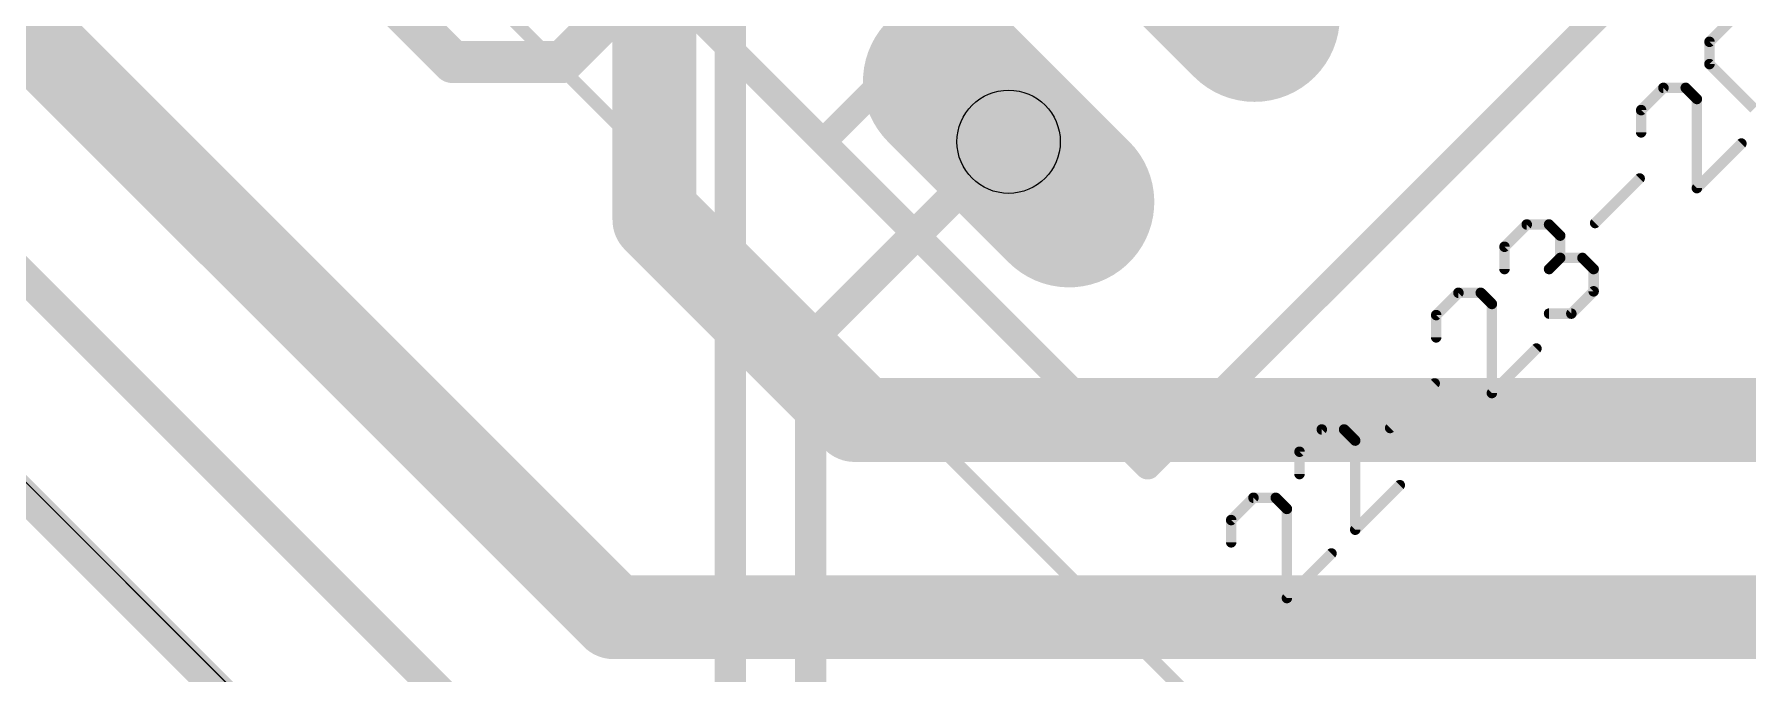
# Model space of a CAD drawing. Extents: x -76 to 580, y -41 to 95.
# Drawn here: x 411.94 to 428.53, y 9.14 to 15.33 of the extents above; entities that cross this region are included whole.
import ezdxf

# ---------------------------------------------------------------- set-up
doc = ezdxf.new("R2010")
doc.units = 0
for name, color, linetype in [('1', 22, 'CONTINUOUS'), ('16', 175, 'CONTINUOUS'), ('17', 82, 'CONTINUOUS'), ('21', 32, 'CONTINUOUS'), ('27', 253, 'CONTINUOUS'), ('29', 253, 'CONTINUOUS'), ('30', 253, 'CONTINUOUS'), ('44', 253, 'CONTINUOUS'), ('51', 53, 'CONTINUOUS'), ('57', 253, 'CONTINUOUS')]:
    doc.layers.add(name, color=color, linetype=linetype)

# ---------------------------------------------------------------- blocks, each defined once
blk = doc.blocks.new('LONGP100')
at = {"const_width": 1}
blk.add_lwpolyline([(-0.5, 0), (0.5, 0)], dxfattribs=at)
at = {"const_width": 0.5}
for points in [[(-0.5, 0.25, 1), (-0.5, -0.25)], [(0.5, -0.25, 1), (0.5, 0.25)]]:
    blk.add_lwpolyline(points, format="xyb", dxfattribs=at)

msp = doc.modelspace()

# ---------------------------------------------------------------- linework, layer by layer
at = {"layer": '1'}
for points, const_width in [([(417.5466, 9.6874), (401.8488, 25.3851)], 0.8128), ([(416.5566, 8.2731), (400.3639, 24.4659)], 0.3048), ([(416.8394, 5.869), (399.2325, 23.4759)], 0.3048), ([(417.943, 13.5336), (417.943, 17.0411)], 0.8128), ([(419.88, 11.5966), (417.943, 13.5336)], 0.8128), ([(430.4866, 11.5966), (419.88, 11.5966)], 0.8128), ([(433.81, 9.6874), (417.5466, 9.6874)], 0.8128)]:
    msp.add_lwpolyline(points, dxfattribs=dict(at, const_width=const_width))
at = {"layer": '1', "const_width": 0.4064}
for points in [[(418.0867, 13.6772, 1), (417.7993, 13.3899)], [(417.7398, 13.5336, 1), (418.1462, 13.5336)], [(419.88, 11.7998, 1), (419.88, 11.3933)], [(419.7363, 11.4529, 1), (420.0237, 11.7402)], [(417.5466, 9.8906, 1), (417.5466, 9.4842)], [(417.4029, 9.5437, 1), (417.6902, 9.831)]]:
    msp.add_lwpolyline(points, format="xyb", dxfattribs=at)
at = {"layer": '16'}
for points, const_width in [([(418.6779, 16.6877), (417.0516, 15.0614)], 0.4064), ([(418.6779, 6.0104), (418.6779, 16.6877)], 0.3048), ([(415.9909, 15.0614), (415.4959, 15.5563)], 0.4064), ([(417.0516, 15.0614), (415.9909, 15.0614)], 0.4064), ([(419.4557, 12.3744), (421.372, 14.2906)], 0.3048), ([(419.4557, 6.364), (419.4557, 12.3744)], 0.3048)]:
    msp.add_lwpolyline(points, dxfattribs=dict(at, const_width=const_width))
for points, const_width in [([(415.9909, 15.163, 1), (415.9909, 14.9598)], 0.2032), ([(417.0516, 14.9598, 1), (417.0516, 15.163)], 0.2032), ([(415.9191, 14.9895, 1), (416.0628, 15.1332)], 0.2032), ([(416.9797, 15.1332, 1), (417.1234, 14.9895)], 0.2032), ([(421.4259, 14.2367, 1), (421.3181, 14.3445)], 0.1524), ([(419.5319, 12.3744, 1), (419.3795, 12.3744)], 0.1524), ([(419.4019, 12.4282, 1), (419.5096, 12.3205)], 0.1524)]:
    msp.add_lwpolyline(points, format="xyb", dxfattribs=dict(at, const_width=const_width))
at = {"layer": '21', "const_width": 0.254}
for points in [[(419.576, 14.2906), (424.9641, 19.6788)], [(428.1072, 16.5357), (422.719, 11.1475)], [(419.576, 14.2906), (418.2289, 15.6377)], [(422.719, 11.1475), (419.576, 14.2906)]]:
    msp.add_lwpolyline(points, dxfattribs=at)
at = {"layer": '21', "const_width": 0.127}
for points in [[(419.6209, 14.3355, 1), (419.531, 14.2457)], [(419.531, 14.3355, 1), (419.6209, 14.2457)], [(419.531, 14.2457, 1), (419.6209, 14.3355)], [(422.6741, 11.1924, 1), (422.7639, 11.1026)], [(422.6741, 11.1026, 1), (422.7639, 11.1924)]]:
    msp.add_lwpolyline(points, format="xyb", dxfattribs=at)
at = {"layer": '27', "const_width": 0.1016}
for points in [[(428.1574, 15.2579), (428.3731, 15.4736)], [(428.1574, 15.0422), (428.1574, 15.2579)], [(428.5888, 14.6108), (428.1574, 15.0422)], [(427.7116, 14.8121), (427.4959, 14.5964)], [(427.9273, 14.8121), (427.7116, 14.8121)], [(428.0351, 14.7042), (427.9273, 14.8121)], [(427.4959, 14.5964), (427.4959, 14.3807)], [(428.0351, 13.8414), (428.0351, 14.7042)], [(428.4666, 14.2728), (428.0351, 13.8414)], [(427.0501, 13.5034), (427.4815, 13.9349)], [(426.1728, 13.2734), (426.3886, 13.4891)], [(426.3886, 13.4891), (426.6043, 13.4891)], [(426.6043, 13.4891), (426.7121, 13.3812)], [(426.1728, 13.0576), (426.1728, 13.2734)], [(426.7121, 13.3812), (426.7121, 13.1655)], [(426.7121, 13.1655), (426.6043, 13.0576)], [(426.7121, 13.1655), (426.9278, 13.1655)], [(426.9278, 13.1655), (427.0357, 13.0576)], [(427.0357, 13.0576), (427.0357, 12.8419)], [(425.727, 12.8276), (425.5113, 12.6119)], [(425.9428, 12.8276), (425.727, 12.8276)], [(426.0506, 12.7197), (425.9428, 12.8276)], [(427.0357, 12.8419), (426.82, 12.6262)], [(425.5113, 12.6119), (425.5113, 12.3961)], [(426.0506, 11.8569), (426.0506, 12.7197)], [(426.82, 12.6262), (426.6043, 12.6262)], [(426.482, 12.2883), (426.0506, 11.8569)], [(425.0655, 11.5189), (425.497, 11.9503)], [(424.404, 11.5045), (424.1883, 11.2888)], [(424.6197, 11.5045), (424.404, 11.5045)], [(424.7276, 11.3967), (424.6197, 11.5045)], [(424.7276, 10.5338), (424.7276, 11.3967)], [(424.1883, 11.2888), (424.1883, 11.0731)], [(425.159, 10.9653), (424.7276, 10.5338)], [(423.7425, 10.843), (423.5268, 10.6273)], [(423.9582, 10.843), (423.7425, 10.843)], [(424.0661, 10.7352), (423.9582, 10.843)], [(424.0661, 9.8723), (424.0661, 10.7352)], [(423.5268, 10.6273), (423.5268, 10.4116)], [(424.4975, 10.3038), (424.0661, 9.8723)]]:
    msp.add_lwpolyline(points, dxfattribs=at)
at = {"layer": '27', "const_width": 0.0508}
for points in [[(428.1828, 15.2579, 1), (428.132, 15.2579)], [(428.1394, 15.2758, 1), (428.1753, 15.2399)], [(428.1753, 15.0601, 1), (428.1394, 15.0242)], [(428.132, 15.0422, 1), (428.1828, 15.0422)], [(427.7116, 14.8375, 1), (427.7116, 14.7867)], [(427.7295, 14.7941, 1), (427.6936, 14.83)], [(427.9452, 14.83, 1), (427.9093, 14.7941)], [(427.9273, 14.7867, 1), (427.9273, 14.8375)], [(427.5213, 14.5964, 1), (427.4705, 14.5964)], [(427.4779, 14.6143, 1), (427.5138, 14.5784)], [(428.0605, 14.7042, 1), (428.0097, 14.7042)], [(428.0172, 14.6863, 1), (428.0531, 14.7222)], [(427.4705, 14.3807, 1), (427.5213, 14.3807)], [(428.4845, 14.2549, 1), (428.4486, 14.2908)], [(427.4994, 13.9169, 1), (427.4635, 13.9528)], [(428.0172, 13.8594, 1), (428.0531, 13.8234)], [(428.0097, 13.8414, 1), (428.0605, 13.8414)], [(426.3886, 13.5145, 1), (426.3886, 13.4637)], [(426.4065, 13.4711, 1), (426.3706, 13.507)], [(426.6222, 13.507, 1), (426.5863, 13.4711)], [(426.6043, 13.4637, 1), (426.6043, 13.5145)], [(427.0321, 13.5214, 1), (427.068, 13.4855)], [(426.1982, 13.2734, 1), (426.1474, 13.2734)], [(426.1549, 13.2913, 1), (426.1908, 13.2554)], [(426.7375, 13.3812, 1), (426.6867, 13.3812)], [(426.6942, 13.3633, 1), (426.7301, 13.3992)], [(426.7121, 13.1909, 1), (426.7121, 13.1401)], [(426.6867, 13.1655, 1), (426.7375, 13.1655)], [(426.7301, 13.1475, 1), (426.6942, 13.1835)], [(426.9458, 13.1835, 1), (426.9099, 13.1475)], [(426.9278, 13.1401, 1), (426.9278, 13.1909)], [(427.0611, 13.0576, 1), (427.0103, 13.0576)], [(426.1474, 13.0576, 1), (426.1982, 13.0576)], [(426.5863, 13.0756, 1), (426.6222, 13.0397)], [(427.0177, 13.0397, 1), (427.0536, 13.0756)], [(425.727, 12.853, 1), (425.727, 12.8022)], [(425.745, 12.8096, 1), (425.7091, 12.8455)], [(425.9607, 12.8455, 1), (425.9248, 12.8096)], [(425.9428, 12.8022, 1), (425.9428, 12.853)], [(427.0103, 12.8419, 1), (427.0611, 12.8419)], [(427.0536, 12.824, 1), (427.0177, 12.8599)], [(425.5367, 12.6119, 1), (425.4859, 12.6118)], [(425.4934, 12.6298, 1), (425.5293, 12.5939)], [(426.076, 12.7197, 1), (426.0252, 12.7197)], [(426.0326, 12.7017, 1), (426.0686, 12.7377)], [(426.6043, 12.6516, 1), (426.6043, 12.6008)], [(426.802, 12.6442, 1), (426.8379, 12.6083)], [(426.82, 12.6008, 1), (426.82, 12.6516)], [(425.4859, 12.3961, 1), (425.5367, 12.3961)], [(426.5, 12.2703, 1), (426.4641, 12.3062)], [(425.5149, 11.9324, 1), (425.479, 11.9683)], [(426.0326, 11.8748, 1), (426.0686, 11.8389)], [(426.0252, 11.8569, 1), (426.076, 11.8569)], [(424.404, 11.5299, 1), (424.404, 11.4791)], [(424.422, 11.4866, 1), (424.3861, 11.5225)], [(424.6377, 11.5225, 1), (424.6018, 11.4866)], [(424.6197, 11.4791, 1), (424.6197, 11.5299)], [(424.753, 11.3967, 1), (424.7022, 11.3967)], [(425.0476, 11.5369, 1), (425.0835, 11.501)], [(424.2137, 11.2888, 1), (424.1629, 11.2888)], [(424.1703, 11.3068, 1), (424.2063, 11.2709)], [(424.7096, 11.3787, 1), (424.7455, 11.4146)], [(424.1629, 11.0731, 1), (424.2137, 11.0731)], [(425.177, 10.9473, 1), (425.141, 10.9832)], [(423.7425, 10.8684, 1), (423.7425, 10.8176)], [(423.7605, 10.8251, 1), (423.7246, 10.861)], [(423.9762, 10.861, 1), (423.9403, 10.8251)], [(423.9582, 10.8176, 1), (423.9582, 10.8684)], [(424.0915, 10.7352, 1), (424.0407, 10.7352)], [(423.5522, 10.6273, 1), (423.5014, 10.6273)], [(423.5088, 10.6453, 1), (423.5448, 10.6094)], [(424.0481, 10.7172, 1), (424.084, 10.7531)], [(424.7096, 10.5518, 1), (424.7455, 10.5159)], [(424.7022, 10.5338, 1), (424.753, 10.5338)], [(423.5014, 10.4116, 1), (423.5522, 10.4116)], [(424.5155, 10.2858, 1), (424.4795, 10.3217)], [(424.0481, 9.8903, 1), (424.084, 9.8544)], [(424.0407, 9.8723, 1), (424.0915, 9.8723)]]:
    msp.add_lwpolyline(points, format="xyb", dxfattribs=at)
at = {"layer": '44'}
msp.add_circle((421.372, 14.2906), 0.5, dxfattribs=at)
at = {"layer": '51', "const_width": 0.127}
msp.add_lwpolyline([(428.8603, 3.182), (397.7476, 34.2947)], dxfattribs=at)
at = {"layer": '57'}
for p, q in [((374.5368, 48.3131), (441.9241, -19.0742)), ((419.0492, 3.8007), (395.9798, 26.8701))]:
    msp.add_line(p, q, dxfattribs=at)

# ---------------------------------------------------------------- block references
at = {"layer": '17', "xscale": 1.5, "yscale": 1.5, "rotation": 135}
for p in [(423.1681, 16.0867), (423.1681, 16.0867), (421.372, 14.2906), (421.372, 14.2906)]:
    msp.add_blockref('LONGP100', p, dxfattribs=at)
at = {"layer": '29', "xscale": 1.6524, "yscale": 1.6524, "rotation": 135}
for p in [(423.1681, 16.0867), (421.372, 14.2906)]:
    msp.add_blockref('LONGP100', p, dxfattribs=at)
at = {"layer": '30', "xscale": 1.6524, "yscale": 1.6524, "rotation": 135}
for p in [(423.1681, 16.0867), (421.372, 14.2906)]:
    msp.add_blockref('LONGP100', p, dxfattribs=at)

doc.saveas('drawing.dxf')
